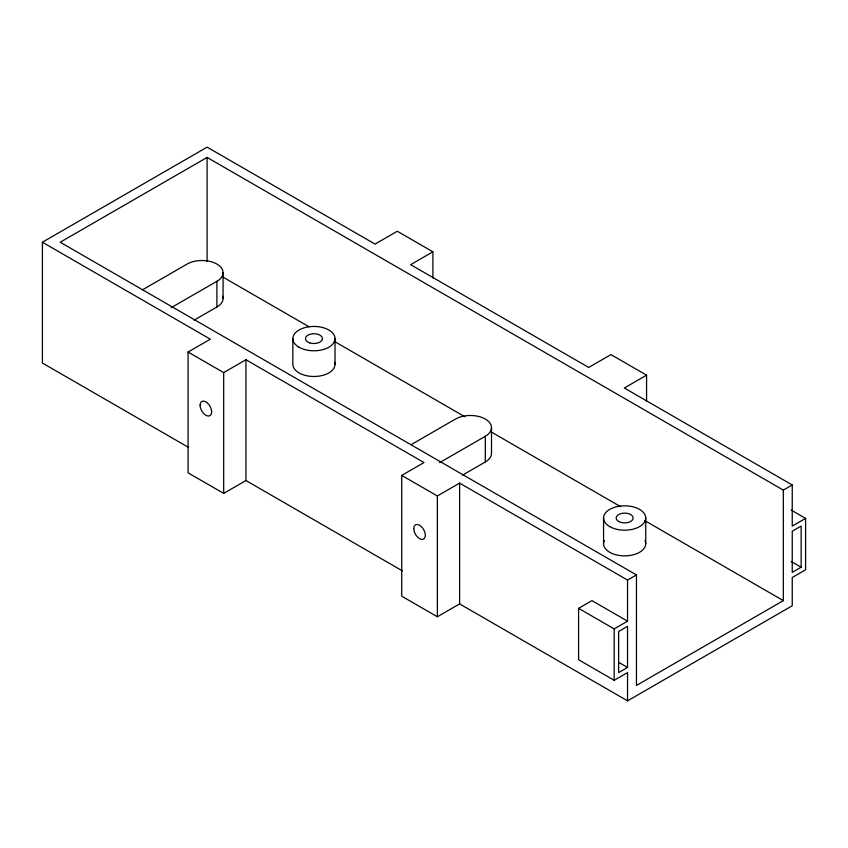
<?xml version="1.0" encoding="UTF-8"?>
<svg xmlns="http://www.w3.org/2000/svg" width="848" height="848" viewBox="0 0 848 848"><rect width="100%" height="100%" fill="white"/><g stroke="black" fill="none" stroke-linecap="round" stroke-linejoin="round"><path stroke-width="1.27" d="M188.627 447.447L42.4 363.029L42.4 242.231L207.103 147.149L375.039 244.097L397.288 231.25L432.904 251.803L432.904 278.07M207.103 157.421L60.208 242.231L636.445 574.923L636.445 685.438L783.34 600.628L783.34 490.112L207.103 157.421L207.103 261.354M142.559 289.783L187.069 264.078A21.094 12.179 0 0 1 216.897 264.078A21.094 12.179 0 0 1 216.897 281.303L216.897 306.997L194.065 320.184M171.243 307.654L216.897 281.303M402.312 570.821L245.941 480.54L223.681 493.388L188.076 472.834L188.076 352.037L210.336 339.189L42.4 242.231M188.076 352.037L223.681 372.601L245.941 359.753L424 462.552L401.74 475.399L401.74 596.197L437.356 616.75L459.616 603.903L627.541 700.851L792.244 605.769L792.244 577.499L805.6 569.782L805.6 518.382L791.131 510.03M432.904 251.803L410.644 264.661L588.703 367.46L610.963 354.612L646.568 375.166L646.568 401.433M410.983 444.755L455.493 419.05A21.094 12.179 0 0 1 485.321 419.05A21.094 12.179 0 0 1 485.321 436.275L485.321 461.969L462.489 475.156M439.667 462.626L485.321 436.275M401.74 475.399L437.356 495.963L459.616 483.106L627.541 580.064L636.445 574.923M646.568 375.166L624.319 388.024L792.244 484.971L792.244 526.089L805.6 518.382M627.541 700.851L627.541 672.581L614.185 680.297L578.58 659.733L578.58 608.334L591.936 600.628L627.541 621.181L627.541 580.064M783.34 490.112L792.244 484.971M578.58 608.334L614.185 628.898L627.541 621.181M627.541 667.45L618.637 672.581L618.637 631.463L627.541 626.322L627.541 667.45L618.637 662.309M801.148 567.217L792.244 572.358L792.244 531.23L801.148 526.089L801.148 567.217L791.131 561.429M223.141 277.201L309.064 326.798M334.26 341.352L464.863 416.75M491.215 431.961L620.662 506.701M644.724 520.598L783.34 600.628M645.741 518.001L645.741 543.695M614.185 628.898L614.185 680.297M603.564 518.001L603.564 543.695M491.501 427.668L491.501 453.362A21.094 12.179 0 0 1 485.321 461.969M459.616 483.106L459.616 603.903M437.356 495.963L437.356 616.75M335.024 338.606L335.024 364.311M292.846 338.606L292.846 364.311A21.094 12.179 0 0 0 315.774 376.438A21.094 12.179 0 0 0 334.706 362.191M245.941 359.753L245.941 480.54M223.681 372.601L223.681 493.388M223.077 272.696L223.077 298.39M222.748 296.27A21.094 12.179 0 0 1 216.897 306.997M645.021 540.547A21.094 12.179 0 0 1 624.647 555.875A21.094 12.179 0 0 1 604.274 540.547M299.026 347.224A21.094 12.179 0 0 0 334.313 341.765A21.094 12.179 0 0 0 308.481 326.851A21.094 12.179 0 0 0 299.026 347.224M309.69 342.857A8.501 4.908 0 0 0 322.441 338.606A8.501 4.908 0 0 0 309.69 334.366A8.501 4.908 0 0 0 309.69 342.857M200.096 405.238A8.183 4.728 60 0 0 208.778 416.039A8.183 4.728 60 0 0 208.778 404.464A8.183 4.728 60 0 0 200.096 405.238M413.76 528.601A8.183 4.728 60 0 0 422.442 539.402A8.183 4.728 60 0 0 422.442 527.827A8.183 4.728 60 0 0 413.76 528.601M609.733 526.608A21.094 12.179 0 0 0 645.021 521.149A21.094 12.179 0 0 0 619.188 506.235A21.094 12.179 0 0 0 609.733 526.608M618.637 521.467A8.501 4.908 0 0 0 632.862 519.273A8.501 4.908 0 0 0 622.453 513.263A8.501 4.908 0 0 0 618.637 521.467"/></g></svg>
